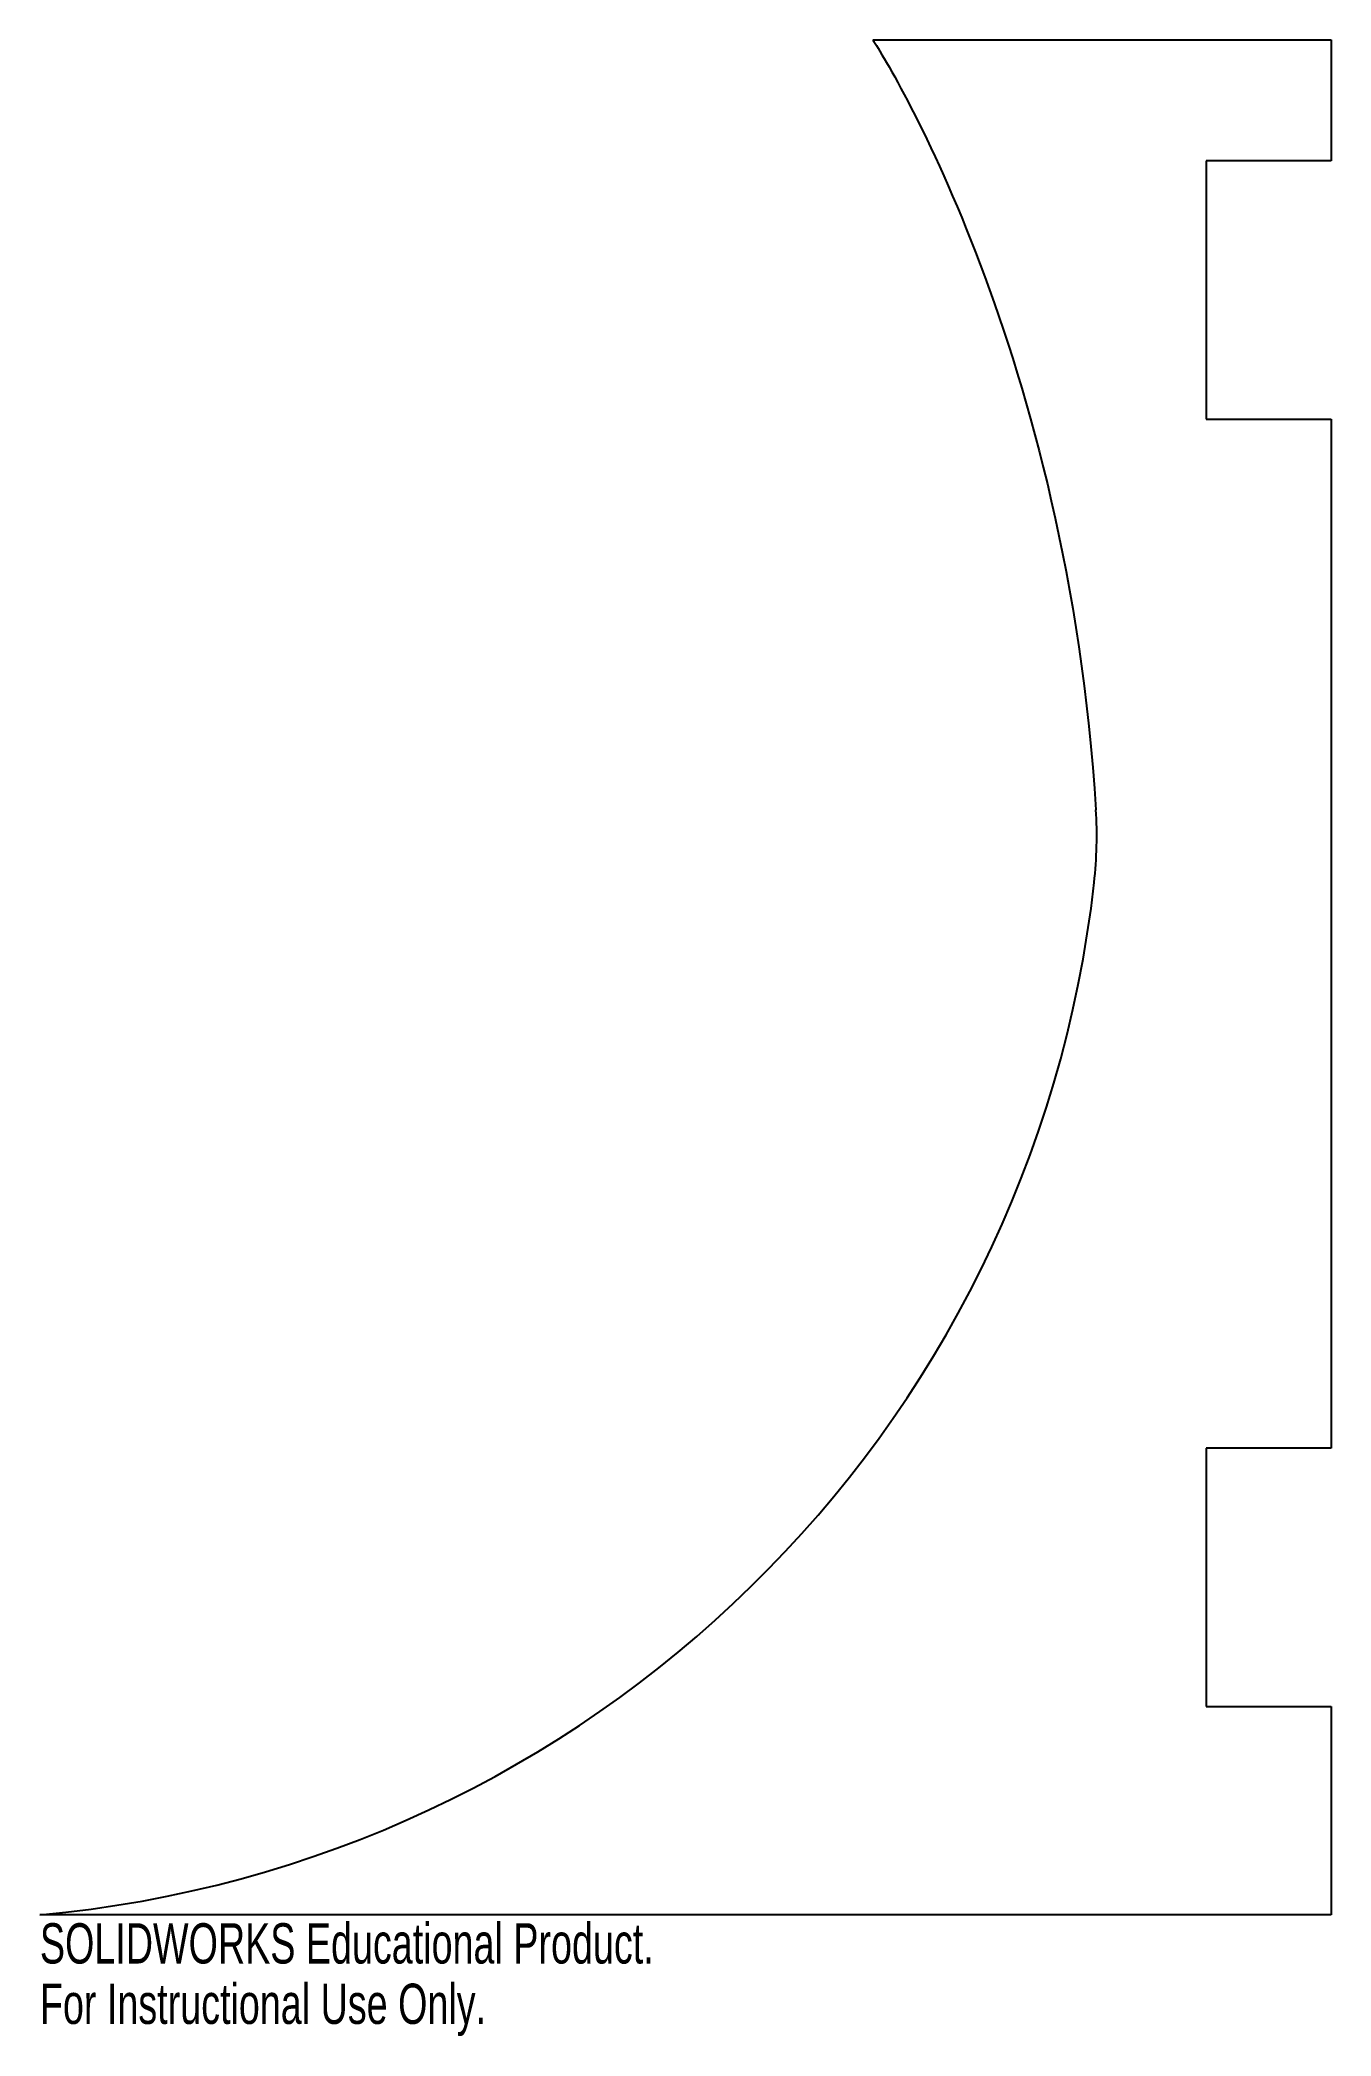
# Paper-space layout '_Back' of a CAD drawing. Header units: millimetres. Extents: x -70 to 85, y -127 to 112.
import ezdxf

# ---------------------------------------------------------------- set-up
doc = ezdxf.new("R2010")
doc.units = ezdxf.units.MM
doc.styles.add('SLDTEXTSTYLE0', font='TXT', dxfattribs={"width": 0.7})

psp = doc.layouts.new('_Back')

# ---------------------------------------------------------------- linework, layer by layer
at = {"color": 7, "linetype": 'Continuous', "lineweight": 25}
for p, q in [((30, 112.5), (85, 112.5)), ((85, 112.5), (85, 98)), ((85, 98), (70, 98)), ((70, 98), (70, 67)), ((70, 67), (85, 67)), ((85, 67), (85, -56.5)), ((85, -56.5), (70, -56.5)), ((70, -56.5), (70, -87.5)), ((70, -87.5), (85, -87.5)), ((85, -87.5), (85, -112.5)), ((85, -112.5), (-70, -112.5))]:
    psp.add_line(p, q, dxfattribs=at)
for centre, radius, start, end in [((6.87, 16.93), 50, 353.6175, 3.6541), ((-82.57, 26.93), 140, 275.1511, 353.6175)]:
    psp.add_arc(centre, radius, start, end, dxfattribs=at)
psp.add_open_spline([(30, 112.5), (32.17, 109.05), (53.27, 74.89), (56.77, 20.12)], degree=3, dxfattribs=at)

# ---------------------------------------------------------------- texts
at = {"color": 7, "linetype": 'Continuous', "char_height": 4.8336, "attachment_point": 1, "style": 'SLDTEXTSTYLE0'}
for s, insert in [('SOLIDWORKS Educational Product.', (-70, -113.52)), ('For Instructional Use Only.', (-70, -120.77))]:
    psp.add_mtext(s, dxfattribs=dict(at, insert=insert))

doc.saveas('drawing.dxf')
